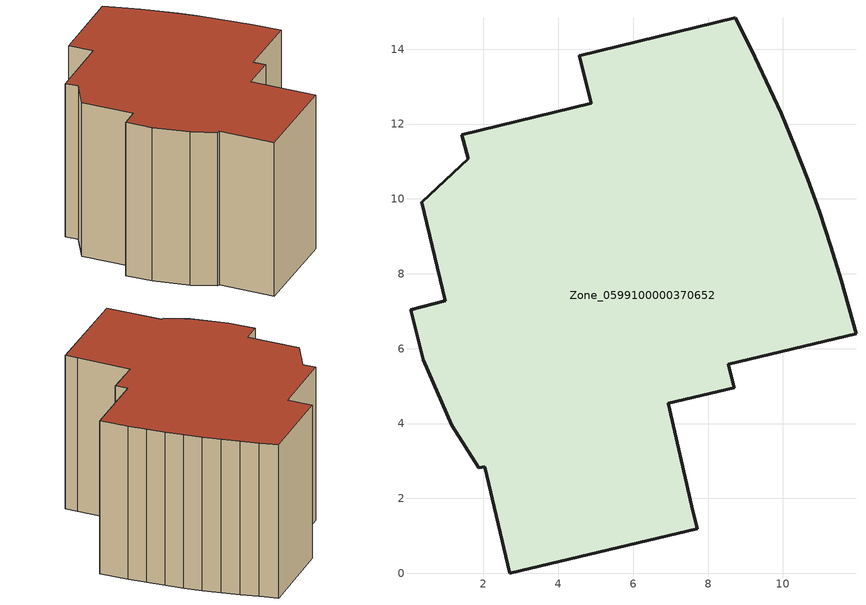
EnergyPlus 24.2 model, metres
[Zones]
Zone_0599100000370652
 floor ground (C_G): 1.87,2.82 1.15,3.96 0.39,5.7 0.05,7.04 0.97,7.27 0.35,9.91 1.59,11.07 1.42,11.71 4.87,12.55 4.56,13.83 8.72,14.84 9.15,14 9.56,13.14 9.95,12.28 10.32,11.41 10.66,10.53 10.98,9.64 11.28,8.74 11.56,7.83 11.95,6.4 8.54,5.59 8.71,4.96 6.94,4.54 7.56,1.79 7.71,1.19 2.7,0 2.03,2.84 z0
 wall outside (C_F): 1.15,3.96 1.87,2.82 2.03,2.84 2.7,0 7.71,1.19 7.56,1.79 6.94,4.54 8.71,4.96 8.54,5.59 11.95,6.4 11.56,7.83 11.28,8.74 10.98,9.64 10.66,10.53 10.32,11.41 9.95,12.28 9.56,13.14 9.15,14 8.72,14.84 4.56,13.83 4.87,12.55 1.42,11.71 1.59,11.07 0.35,9.91 0.97,7.27 0.05,7.04 0.39,5.7 1.15,3.96 z0:8.56
 roof outside (C_R): 0.35,9.91 0.97,7.27 0.05,7.04 0.39,5.7 1.15,3.96 1.87,2.82 2.03,2.84 2.7,0 7.71,1.19 7.56,1.79 6.94,4.54 8.71,4.96 8.54,5.59 11.95,6.4 11.56,7.83 11.28,8.74 10.98,9.64 10.66,10.53 10.32,11.41 9.95,12.28 9.56,13.14 9.15,14 8.72,14.84 4.56,13.83 4.87,12.55 1.42,11.71 1.59,11.07 z8.56
[BUILDING]
Pand.0599100000370652: North Axis=0; Terrain=City; Loads Convergence Tolerance Value=0.04; Temperature Convergence Tolerance Value=0.4; Solar Distribution=FullExterior; Maximum Number of Warmup Days=25; Minimum Number of Warmup Days=1
[Site:Location]
Rotterdam.The.Hague.AP_ZH_NLD Design_Conditions: Latitude=51.96; Longitude=4.45; Time Zone=1; Elevation=-4.5
[SITE:GROUNDTEMPERATURE:BUILDINGSURFACE]
18, 18, 18, 18, 18, 18, 18, 18, 18, 18, 18, 18
[MATERIAL] Thermal Absorptance=0.9; Solar Absorptance=0.7; Visible Absorptance=0.7
Name | Roughness | Thickness | Conductivity | Density | Specific Heat
G.D.1992-2005 | MediumSmooth | 0.15 | 0.06 | 540 | 1210
F.D.1992-2005 | Rough | 0.3 | 0.12 | 1920 | 840
R.D.1992-2005 | MediumRough | 0.2 | 0.08 | 1500 | 1000
[CONSTRUCTION]
C_G: G.D.1992-2005
C_F: F.D.1992-2005
C_R: R.D.1992-2005
[ZONE]
Zone_0599100000370652: Type=1; Multiplier=1; Ceiling Height=Autocalculate; Volume=Autocalculate; Floor Area=autocalculate; Part of Total Floor Area=Yes
[ZONEINFILTRATION:DESIGNFLOWRATE]
Infil_Zone_0599100000370652: Zone or ZoneList or Space or SpaceList=Zone_0599100000370652; Schedule=AlwaysOn; Design Flow Rate Calculation Method=Flow/Area; Flow Rate per Floor Area=0.0021; Constant Term Coefficient=1; Temperature Term Coefficient=0; Velocity Term Coefficient=0; Velocity Squared Term Coefficient=0
[HVACTEMPLATE:ZONE:IDEALLOADSAIRSYSTEM]
Zone_0599100000370652: Maximum Heating Supply Air Temperature=50; Minimum Cooling Supply Air Temperature=13; Maximum Heating Supply Air Humidity Ratio=0.0156; Minimum Cooling Supply Air Humidity Ratio=0.0077; Heating Limit=NoLimit; Cooling Limit=NoLimit; Dehumidification Control Type=ConstantSensibleHeatRatio; Cooling Sensible Heat Ratio=0.7; Dehumidification Setpoint=60; Humidification Control Type=None; Humidification Setpoint=30; Outdoor Air Method=None; Outdoor Air Flow Rate per Person=0.00944; Outdoor Air Flow Rate per Zone Floor Area=0; Outdoor Air Flow Rate per Zone=0; Demand Controlled Ventilation Type=None; Outdoor Air Economizer Type=NoEconomizer; Heat Recovery Type=None; Sensible Heat Recovery Effectiveness=0.7; Latent Heat Recovery Effectiveness=0.65
[ZONECONTROL:THERMOSTAT]
ThermostatControl_Zone_0599100000370652: Zone or ZoneList=Zone_0599100000370652; Control Type Schedule=DualSetpointControlType; Control 1=Thermostat_Zone_0599100000370652; Temperature Difference Between Cutout And Setpoint=0
[THERMOSTATSETPOINT:DUALSETPOINT]
Thermostat_Zone_0599100000370652: Heating Setpoint Temperature Schedule=HeatingSetpoint_Zone_0599100000370652; Cooling Setpoint Temperature Schedule=CoolingSetpoint_Zone_0599100000370652
[SCHEDULE:COMPACT]
HeatingSetpoint_Zone_0599100000370652: Through: 12/31, For: AllDays, Until: 24:00, 21
CoolingSetpoint_Zone_0599100000370652: Through: 12/31, For: AllDays, Until: 24:00, 24
DualSetpointControlType: Through: 12/31, For: AllDays, Until: 24:00, 4
AlwaysOn: Through: 12/31, For: AllDays, Until: 24:00, 1
